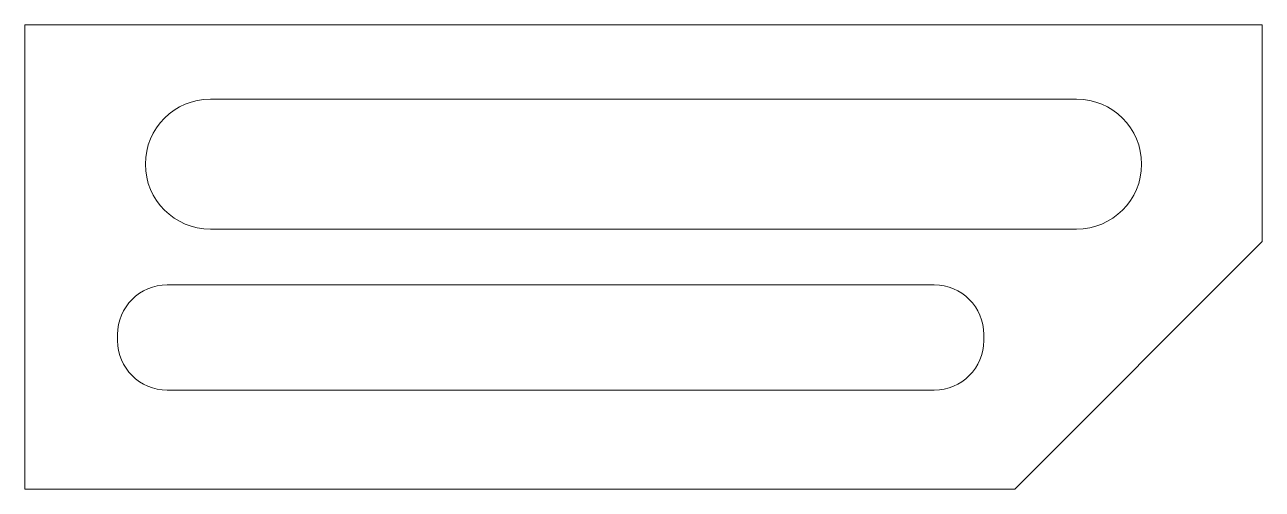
# Model space of a CAD drawing. Header units: millimetres. Extents: x -8.5 to 11.5, y -3.8 to 3.8.
import ezdxf

# ---------------------------------------------------------------- set-up
doc = ezdxf.new("R2010")
doc.units = ezdxf.units.MM

msp = doc.modelspace()

# ---------------------------------------------------------------- linework, layer by layer
at = {"color": 7, "linetype": 'Continuous', "lineweight": 15}
for p, q in [((11.5, 3.75), (-8.5, 3.75)), ((-8.5, 3.75), (-8.5, -3.75)), ((11.5, 0.25), (11.5, 3.75)), ((8.5, 2.55), (-5.5, 2.55)), ((-5.5, 0.45), (8.5, 0.45)), ((7.5, -3.75), (11.5, 0.25)), ((6.2, -0.45), (-6.2, -0.45)), ((-7, -1.25), (-7, -1.35)), ((7, -1.35), (7, -1.25)), ((-6.2, -2.15), (6.2, -2.15)), ((-8.5, -3.75), (7.5, -3.75))]:
    msp.add_line(p, q, dxfattribs=at)
for centre, radius, start, end in [((-5.5, 1.5), 1.05, 90, 270), ((8.5, 1.5), 1.05, 270, 90), ((-6.2, -1.25), 0.8, 90, 180), ((6.2, -1.25), 0.8, 0, 90), ((-6.2, -1.35), 0.8, 180, 270), ((6.2, -1.35), 0.8, 270, 0)]:
    msp.add_arc(centre, radius, start, end, dxfattribs=at)

doc.saveas('drawing.dxf')
